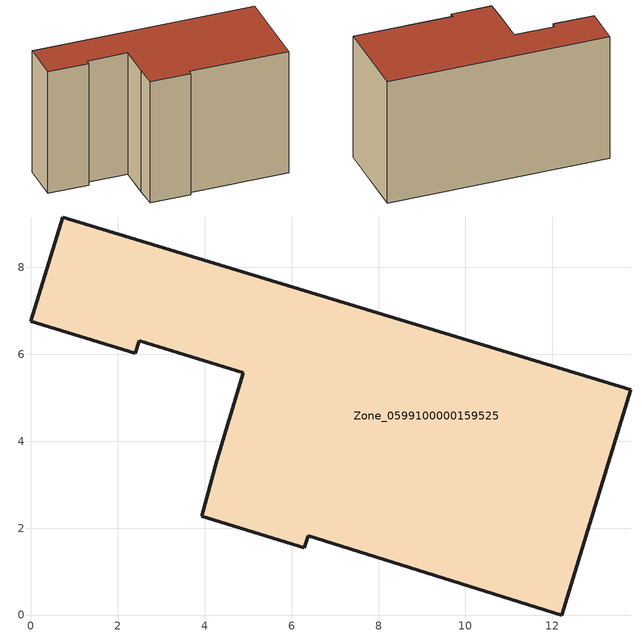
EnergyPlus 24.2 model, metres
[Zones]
Zone_0599100000159525
 floor ground (C_G): 0,6.76 0.73,9.16 13.8,5.18 12.22,0 6.38,1.82 6.29,1.55 3.93,2.28 4.27,3.55 4.89,5.58 2.49,6.31 2.4,6.02 z0
 wall outside (C_F): 0.73,9.16 0,6.76 2.4,6.02 2.49,6.31 4.89,5.58 4.27,3.55 3.93,2.28 6.29,1.55 6.38,1.82 12.22,0 13.8,5.18 0.73,9.16 z0:8.1
 roof outside (C_R): 4.27,3.55 3.93,2.28 6.29,1.55 6.38,1.82 12.22,0 13.8,5.18 0.73,9.16 0,6.76 2.4,6.02 2.49,6.31 4.89,5.58 z8.1
[BUILDING]
Pand.0599100000159525: North Axis=0; Terrain=City; Loads Convergence Tolerance Value=0.04; Temperature Convergence Tolerance Value=0.4; Solar Distribution=FullExterior; Maximum Number of Warmup Days=25; Minimum Number of Warmup Days=1
[Site:Location]
Rotterdam.The.Hague.AP_ZH_NLD Design_Conditions: Latitude=51.96; Longitude=4.45; Time Zone=1; Elevation=-4.5
[SITE:GROUNDTEMPERATURE:BUILDINGSURFACE]
18, 18, 18, 18, 18, 18, 18, 18, 18, 18, 18, 18
[MATERIAL] Thermal Absorptance=0.9; Solar Absorptance=0.7; Visible Absorptance=0.7
Name | Roughness | Thickness | Conductivity | Density | Specific Heat
G.TI.1975-1991 | MediumSmooth | 0.15 | 0.288461 | 540 | 1210
F.TI.1975-1991 | Rough | 0.3 | 0.230769 | 1920 | 840
R.TI.1975-1991 | MediumRough | 0.2 | 0.153846 | 1500 | 1000
[CONSTRUCTION]
C_G: G.TI.1975-1991
C_F: F.TI.1975-1991
C_R: R.TI.1975-1991
[ZONE]
Zone_0599100000159525: Type=1; Multiplier=1; Ceiling Height=Autocalculate; Volume=Autocalculate; Floor Area=autocalculate; Part of Total Floor Area=Yes
[ZONEINFILTRATION:DESIGNFLOWRATE]
Infil_Zone_0599100000159525: Zone or ZoneList or Space or SpaceList=Zone_0599100000159525; Schedule=AlwaysOn; Design Flow Rate Calculation Method=Flow/Area; Flow Rate per Floor Area=0.003; Constant Term Coefficient=1; Temperature Term Coefficient=0; Velocity Term Coefficient=0; Velocity Squared Term Coefficient=0
[HVACTEMPLATE:ZONE:IDEALLOADSAIRSYSTEM]
Zone_0599100000159525: Maximum Heating Supply Air Temperature=50; Minimum Cooling Supply Air Temperature=13; Maximum Heating Supply Air Humidity Ratio=0.0156; Minimum Cooling Supply Air Humidity Ratio=0.0077; Heating Limit=NoLimit; Cooling Limit=NoLimit; Dehumidification Control Type=ConstantSensibleHeatRatio; Cooling Sensible Heat Ratio=0.7; Dehumidification Setpoint=60; Humidification Control Type=None; Humidification Setpoint=30; Outdoor Air Method=None; Outdoor Air Flow Rate per Person=0.00944; Outdoor Air Flow Rate per Zone Floor Area=0; Outdoor Air Flow Rate per Zone=0; Demand Controlled Ventilation Type=None; Outdoor Air Economizer Type=NoEconomizer; Heat Recovery Type=None; Sensible Heat Recovery Effectiveness=0.7; Latent Heat Recovery Effectiveness=0.65
[ZONECONTROL:THERMOSTAT]
ThermostatControl_Zone_0599100000159525: Zone or ZoneList=Zone_0599100000159525; Control Type Schedule=DualSetpointControlType; Control 1=Thermostat_Zone_0599100000159525; Temperature Difference Between Cutout And Setpoint=0
[THERMOSTATSETPOINT:DUALSETPOINT]
Thermostat_Zone_0599100000159525: Heating Setpoint Temperature Schedule=HeatingSetpoint_Zone_0599100000159525; Cooling Setpoint Temperature Schedule=CoolingSetpoint_Zone_0599100000159525
[SCHEDULE:COMPACT]
HeatingSetpoint_Zone_0599100000159525: Through: 12/31, For: AllDays, Until: 24:00, 21
CoolingSetpoint_Zone_0599100000159525: Through: 12/31, For: AllDays, Until: 24:00, 24
DualSetpointControlType: Through: 12/31, For: AllDays, Until: 24:00, 4
AlwaysOn: Through: 12/31, For: AllDays, Until: 24:00, 1
